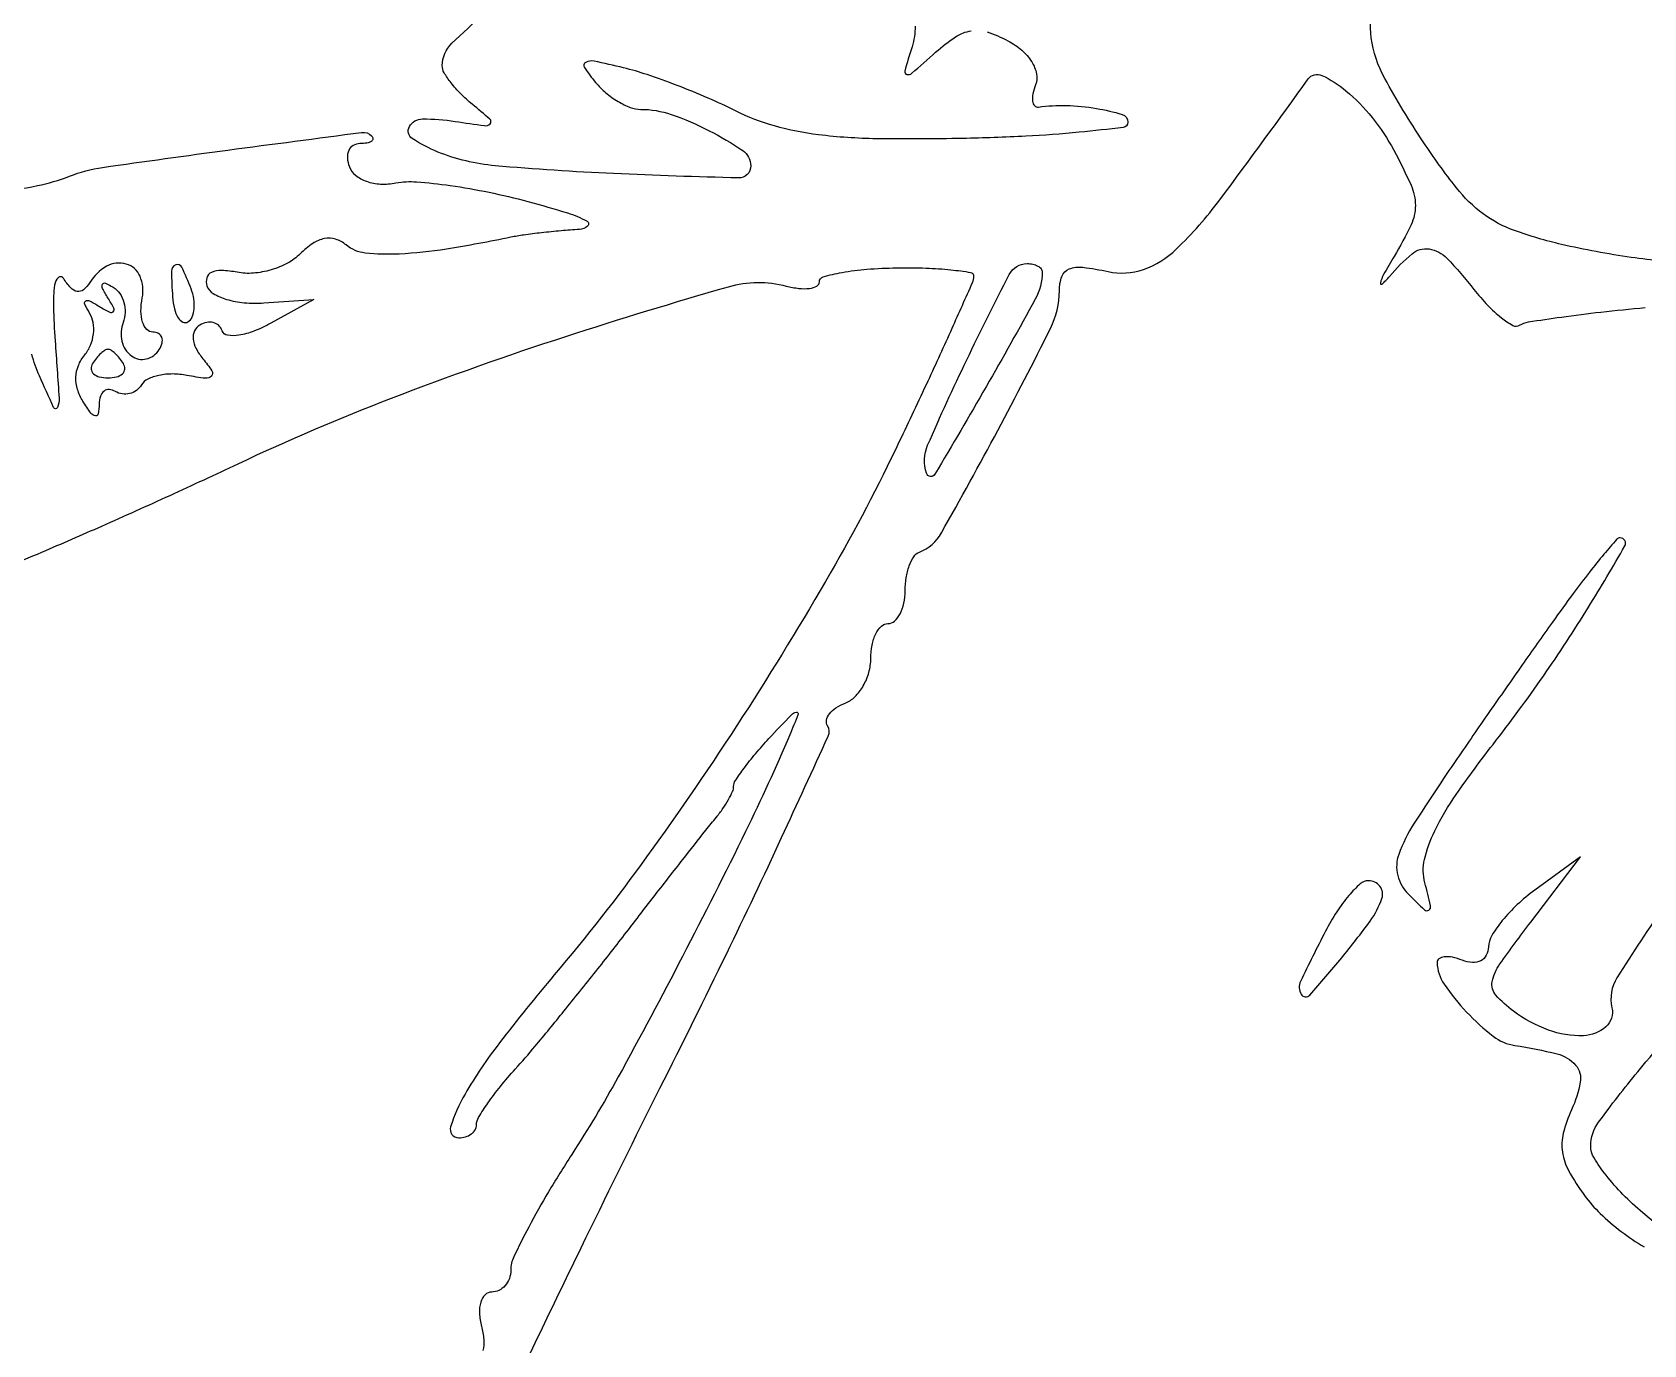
# Model space of a CAD drawing. Extents: x 0 to 848, y 0 to 1200.
# Drawn here: x 291.1 to 385.1, y 388.9 to 465.5 of the extents above; entities that cross this region are included whole.
import ezdxf

# ---------------------------------------------------------------- set-up
doc = ezdxf.new("R2010")
doc.units = 0

msp = doc.modelspace()

# ---------------------------------------------------------------- linework, layer by layer
for points in [[(346.790592, 465.512326, -0.045602), (347.994372, 465.003012, -0.054897), (348.806182, 464.446335, -0.074493), (349.385598, 463.774025, -0.090551), (349.666443, 463.074941, -0.14291), (349.613547, 462.435304, 0.040358), (349.45671, 461.901435, 0.084312), (349.440804, 461.469827, 0.153539), (349.561914, 461.209939, 0.249485), (349.785988, 461.130417, -0.044612), (351.403358, 461.225625, -0.034269), (353.164975, 461.050871, -0.029591), (354.655939, 460.707187, -0.334109), (354.996465, 460.25, -0.377868), (354.723738, 459.943575, -0.005724), (352.162968, 459.662032, -0.012076), (349.050946, 459.431618, -0.007293), (345.355483, 459.3016, -0.008667), (340.338434, 459.285292, -0.026688), (336.953131, 459.51396, -0.038477), (334.385698, 460.028323, -0.047398), (332.109019, 460.9097, 0.014054), (330.513499, 461.653023, 0.010231), (328.701039, 462.39257, 0.010351), (326.951735, 463.023694, 0.022273), (325.575368, 463.420982, 0.007439), (323.854847, 463.808607, 0.174724), (323.368167, 463.7404, 0.446326), (323.292164, 463.43772, 0.024792), (323.947813, 462.562882, 0.044955), (324.542438, 461.964888, 0.040469), (325.254708, 461.459097, 0.042784), (325.972417, 461.111455, 0.091644), (326.575392, 461, -0.083152), (328.354588, 460.702052, -0.035726), (330.575926, 459.754319, -0.030991), (332.527053, 458.59362, -0.247947), (333, 457.698528, -0.421461), (332.282922, 456.998932, -0.004932), (324.996812, 457.250727, -0.010955), (318.082906, 457.709923, -0.07375), (314.75, 458.509529, -0.050011), (313.252879, 459.293968, -0.393221), (313.08312, 459.990916, -0.271371), (313.851786, 460.441748, -0.03864), (315.75, 460.295719, 0.005234), (317.460138, 460.048524, 0.2336), (317.791489, 460.160498, 0.432622), (317.783597, 460.417679, 0.009955), (316.75, 461.294634, -0.026182), (316.080139, 461.901426, -0.030653), (315.514063, 462.54539, -0.03203), (315.112262, 463.138033, -0.133728), (315, 463.550267, -0.206673), (315.562328, 464.85259, -0.009113), (319.293192, 468.241169, -0.010061)], [(387.994929, 452.060561, -0.03024), (384.355857, 452.361552, -0.020971), (380.297335, 453.120725, -0.029079), (377.554825, 453.924203, -0.073855), (375.729054, 454.899411, -0.066687), (374.159824, 456.424705, -0.020464), (372.221045, 459.10911, -0.020112), (369.983381, 462.805506, -0.091735), (369.193487, 465.179718, -0.121195), (369.416357, 467.336024, -0.047375)], [(342.59086, 465.854788, -0.073815), (342.404579, 464.65577, 0.006382), (341.981164, 463.230262, 0.427111), (342.097504, 463.032314, 0.241234), (342.392232, 463.104842, 0.003509), (343.783912, 464.329704, -0.035075), (344.939545, 465.224054, -0.107899), (345.855063, 465.58288, -0.117458)], [(318.887821, 385.817552, -0.002525), (323.384842, 395.167147, -0.003059), (327.700794, 403.88954, 0.003104), (331.594717, 411.760802, 0.005017), (334.798964, 418.511633, 0.001184), (337.516693, 424.425678, 0.250545), (337.47852, 425.034756, -0.190443), (337.418907, 425.367649, -0.115207), (337.587616, 425.736887, -0.083497), (337.968198, 426.088744, -0.053346), (338.505744, 426.36383, 0.104709), (339.077195, 426.734209, 0.066661), (339.561062, 427.365513, 0.062634), (339.888441, 428.149169, 0.067757), (340, 428.968615, -0.047258), (340.073647, 429.746082, -0.067241), (340.29375, 430.403281, -0.087393), (340.618064, 430.846416, -0.193529), (341, 431, 0.184457), (341.38175, 431.145793, 0.090315), (341.70625, 431.563021, 0.070178), (341.926177, 432.183242, 0.050201), (342, 432.916667, -0.040508), (342.061514, 433.674696, -0.04821), (342.244739, 434.368229, -0.055155), (342.513213, 434.90359, -0.15502), (342.833153, 435.166667, 0.170548), (344.118731, 436.29063, 0.005775), (347.408661, 442.270456, 0.007355), (350.481251, 448.219997, 0.116017), (351, 450.425555, -0.087918), (351.1468, 451.253971, -0.215387), (351.570262, 451.686279, -0.124312), (352.372656, 451.786359, -0.023238), (353.845488, 451.533937, 0.13986), (355.899138, 451.660835, 0.107132), (357.82206, 452.847954, 0.040855), (360.362981, 455.729863, 0.004599), (365.517411, 462.773539, -0.361764), (366.311226, 462.979638, -0.063751), (367.711731, 462.086815, -0.050416), (369.250641, 460.516134, -0.04514), (370.509352, 458.612492, -0.018317), (371.515543, 456.56812, -0.104743), (371.768622, 455.392369, -0.112848), (371.512875, 454.256454, -0.022802), (370.529725, 452.421183, 0.007402), (369.91739, 451.358108, 0.069406), (369.727353, 450.866977, 0.736176), (369.829084, 450.807068, 0.034161), (370.254752, 451.25, -0.04362), (371.579489, 452.577351, -0.216285), (372.570223, 452.854951, -0.165508), (373.603985, 452.315632, -0.023848), (375.186155, 450.490472, 0.023717), (375.99247, 449.55983, 0.036333), (376.782501, 448.843092, 0.040601), (377.459954, 448.396335, 0.270153), (377.848533, 448.406388, -0.099657), (378.364206, 448.597502, -0.004288), (380.285888, 448.883381, -0.00718), (382.584428, 449.171612, -0.005041), (385.179244, 449.432762, -0.004531)], [(288.835674, 456.142431, 0.019714), (291.379745, 456.547765, 0.044508), (293.25, 457.098504, -0.058403), (295.189926, 457.611789, -0.002298), (302.491235, 458.621313, -0.000758), (310.29648, 459.651949, -0.232869), (310.879743, 459.45359, -0.203728), (310.94859, 459.282929, -0.246086), (310.866602, 459.133242, -0.108855), (310.603645, 459.031171, -0.03837), (310.198051, 459, 0.135431), (309.807656, 458.892281, 0.152264), (309.548631, 458.602923, 0.12387), (309.468269, 458.164911, 0.075487), (309.581485, 457.648249, 0.134554), (309.946487, 457.151728, 0.084016), (310.583424, 456.802322, 0.071688), (311.403803, 456.643715, 0.057878), (312.3001, 456.704559, -0.065033), (313.497674, 456.768719, -0.015827), (315.469404, 456.554918, -0.01596), (317.732978, 456.162674, -0.015287), (320, 455.622121, -0.008172), (322.306927, 454.956289, -0.050319), (323.445087, 454.47792, -0.518079), (323.478924, 454.188407, -0.170181), (323, 453.9893, 0.007711), (321.932929, 453.912027, 0.006294), (320.79375, 453.797382, 0.006365), (319.747822, 453.665299, 0.016549), (319, 453.535819, -0.01117), (315.244185, 452.843836, -0.028335), (312.485641, 452.558119, -0.038176), (310.510371, 452.616924, -0.147723), (309.393616, 453.088291, 0.0982), (308.778667, 453.42181, 0.123582), (308.13388, 453.45748, 0.100378), (307.448831, 453.175294, 0.048681), (306.713986, 452.571128, -0.07453), (305.980336, 452.028746, -0.050614), (305.016702, 451.636367, -0.050199), (303.982958, 451.442665, -0.068901), (303.039442, 451.492404, 0.035978), (302.129256, 451.600609, 0.116902), (301.536072, 451.488774, 0.219818), (301.263741, 451.177614, 0.154878), (301.273706, 450.705793, 0.178479), (301.637591, 450.257342, 0.060667), (302.41804, 449.913763, 0.051113), (303.449194, 449.713977, 0.039736), (304.592303, 449.702763), (307.5, 449.905525), (305, 448.524548, -0.032573), (304.01564, 448.061668, -0.054611), (303.134448, 447.822229, -0.077239), (302.476661, 447.820893, -0.275154), (302.16459, 448.078016, 0.118197), (301.961755, 448.387663, 0.125676), (301.644782, 448.563111, 0.114986), (301.259226, 448.573341, 0.08801), (300.866031, 448.417203, 0.139794), (300.552336, 448.073259, 0.138409), (300.465678, 447.6142, 0.101004), (300.630782, 447.060563, 0.050438), (301.040462, 446.451246, -0.027526), (301.565673, 445.742415, -0.349794), (301.537728, 445.433897, -0.237285), (301.184511, 445.308343, -0.016459), (300.110049, 445.478807, 0.046419), (299.275211, 445.560447, 0.052829), (298.476179, 445.479591, 0.060294), (297.827192, 445.259578, 0.143454), (297.45193, 444.922221, -0.096474), (297.155714, 444.601646, -0.097305), (296.761701, 444.416865, -0.098525), (296.331241, 444.396142, -0.101664), (295.930902, 444.542705, 0.121205), (295.575614, 444.657431, 0.184725), (295.268954, 444.564507, 0.150532), (295.059809, 444.266803, 0.075619), (294.984687, 443.809017, -0.037555), (294.935028, 443.238162, -0.415275), (294.766469, 443.117383, -0.197467), (294.507531, 443.278065, -0.015387), (294.04189, 443.966462, -0.067462), (293.722499, 444.664297, -0.083181), (293.630897, 445.373066, -0.08601), (293.775428, 446.05433, -0.078177), (294.143292, 446.672657, 0.076522), (294.481108, 447.236248, 0.067485), (294.652393, 447.900223, 0.070137), (294.637651, 448.559862, 0.098109), (294.431581, 449.110704, -0.025487), (294.147769, 449.62701, -0.371257), (294.197181, 449.813262, -0.276163), (294.422495, 449.827161, -0.019075), (295, 449.5, 0.01854), (295.600681, 449.158859, 0.327184), (295.809017, 449.190983, 0.327184), (295.841141, 449.399319, 0.01854), (295.5, 450, -0.020106), (295.187244, 450.554742, -0.235363), (295.184627, 450.795909, -0.403524), (295.353834, 450.858106, -0.0347), (295.801818, 450.622483, -0.103644), (296.186384, 450.25688, -0.081675), (296.432273, 449.736115, -0.078372), (296.504822, 449.143038, -0.083117), (296.388152, 448.569126, 0.148679), (296.31039, 447.478994, 0.176949), (296.867481, 446.617939, 0.224293), (297.735613, 446.437448, 0.19775), (298.489919, 446.983688, 0.075365), (298.655689, 447.372377, 0.152376), (298.639305, 447.701458, 0.187128), (298.447486, 447.919219, 0.120243), (298.116435, 448, -0.213505), (297.765329, 448.157086, -0.108025), (297.522197, 448.5875, -0.075628), (297.425782, 449.234147, -0.046858), (297.5, 450, 0.147469), (297.370441, 451.258636, 0.226746), (296.568611, 451.975404, 0.20199), (295.422218, 451.842839, 0.126539), (294.434017, 450.893237, -0.078702), (294.074392, 450.475392, -0.219608), (293.710602, 450.374433, -0.168928), (293.326938, 450.58221, -0.045173), (292.900907, 451.143237, 0.47182), (292.607036, 451.181629, 0.17332), (292.38534, 450.75136, 0.039761), (292.317458, 449.473244, 0.011532), (292.415178, 447.5, -0.001687), (292.647504, 444.146696, -0.122372), (292.550575, 443.607091, -0.643577), (292.33116, 443.60581, -0.006545), (291.502269, 445.462681, -0.031077), (291.054608, 446.709824, -0.030792)], [(289.5, 434.308027, 0.011887), (291.648825, 435.169377, 0.002915), (295.14091, 436.69063, 0.002984), (299.122657, 438.481378, 0.002977), (303.086078, 440.320999, -0.018265), (312.041049, 444.14923, -0.013468), (322.206506, 447.751114, -0.008576), (331.707078, 450.652932, -0.134569), (335.068123, 450.692436, 0.034731), (335.808603, 450.552833, 0.060557), (336.432511, 450.555365, 0.091472), (336.851986, 450.688561, 0.277), (337, 450.935235, -0.336754), (337.22547, 451.232041, -0.02303), (338.321875, 451.483491, -0.025454), (339.774949, 451.671235, -0.015621), (341.5, 451.75126, -0.011345), (343.225323, 451.738194, -0.018779), (344.678125, 451.639522, -0.013313), (345.818562, 451.488113, -0.368483), (346, 451.275345, -0.104809), (345.915847, 450.878296, -0.00104), (344.726469, 448.213448, -0.003355), (343.326273, 445.148912, -0.002162), (341.664576, 441.615701, -0.019586), (337.668621, 433.998009, -0.012987), (332.522305, 425.570954, -0.012957), (326.920864, 417.385605, -0.018882), (321.534849, 410.5, 0.011409), (318.335632, 406.533638, 0.031418), (316.328398, 403.555879, 0.058893), (315.489931, 401.640627, 0.503507), (315.964816, 401, 0.071774), (316.360408, 401.057081, 0.086924), (316.695915, 401.223314, 0.100389), (316.920211, 401.470316, 0.135101), (317, 401.760218, -0.136606), (317.119423, 402.189172, -0.016104), (317.66366, 403.028496, -0.018312), (318.394072, 404.001184, -0.014048), (319.259269, 405.010218, 0.010492), (320.408016, 406.330822, 0.003167), (322.097948, 408.384252, 0.003171), (323.964414, 410.711698, 0.003443), (325.750267, 413, -0.000834), (327.4445, 415.194421, -0.001022), (329.035319, 417.239164, -0.000849), (330.379216, 418.953256, -0.007335), (330.990997, 419.707794, 0.021653), (331.377223, 420.213049, 0.024131), (331.703605, 420.732354, 0.024423), (331.936346, 421.197399, 0.104171), (332, 421.499607, -0.146348), (332.100984, 421.837231, -0.01354), (332.604865, 422.560726, -0.016536), (333.270449, 423.403451, -0.01223), (334.059115, 424.291813, -0.002572), (335.365571, 425.678479, -0.161261), (335.658368, 425.834751, -0.584114), (335.761576, 425.708153, -0.007116), (335.268381, 424.5, -0.013388), (332.696647, 418.871398, -0.005946), (329.019975, 411.58373, -0.005741), (325.266871, 404.557846, -0.018723), (322.5578, 400.033722, 0.009922), (321.195225, 397.8465, 0.013055), (320.045104, 395.79607, 0.010531), (319.173589, 394.054643, 0.111193), (319, 393.283722, -0.085688), (318.91537, 392.793519, -0.093769), (318.67199, 392.377093, -0.100341), (318.309314, 392.098581, -0.11421), (317.883369, 392, 0.197013), (317.496045, 391.841221, 0.126717), (317.242791, 391.419321, 0.086529), (317.167727, 390.774564, 0.049804), (317.289749, 390, -0.043798), (317.41988, 389.233817, -0.074735), (317.375541, 388.5875, -0.112121)], [(386.369627, 414.633251, 0.013254), (383.526952, 410.330168, 0.198295), (383.235927, 408.590835, -0.275577), (382.876647, 407.477204, -0.173049), (381.567149, 406.956894, -0.09812), (379.533002, 407.285395, -0.069021), (377.485955, 408.386611, -0.055362), (376.46308, 409.324315, -0.231641), (376.252164, 410.10786, -0.107003), (376.695531, 411.140653, -0.008228), (378.498514, 413.586939), (381.407377, 417.400655), (378.735113, 415.450328, 0.029873), (377.710041, 414.603949, 0.033901), (376.838596, 413.674293, 0.036153), (376.220455, 412.795568, 0.13013), (376.031425, 412.143011, -0.112995), (375.906384, 411.649583, -0.157732), (375.586509, 411.330162, -0.135474), (375.098375, 411.229945, -0.075038), (374.5, 411.361626, 0.039745), (373.927121, 411.530685, 0.0763), (373.449967, 411.557054, 0.128784), (373.143007, 411.44387, 0.256836), (373.031803, 411.218615, 0.13951), (373.449668, 409.963797, 0.039063), (374.757308, 408.336045, 0.039342), (376.311793, 406.924364, 0.128937), (377.578282, 406.385632, -0.024428), (380.034935, 405.901504, -0.15294), (381.115112, 405.243767, -0.230236), (381.388363, 404.247659, -0.060743), (380.876274, 402.627796, 0.045004), (380.397147, 401.262819, 0.099816), (380.343748, 400.166252, 0.089408), (380.72126, 399.059258, 0.031188), (381.632351, 397.635808, 0.043772), (382.553258, 396.584122, 0.028508), (383.781224, 395.534802, 0.02864), (385.107228, 394.641488, 0.047633)], [(388.073458, 394.067309), (385.036729, 396.622548, -0.023595), (383.87422, 397.698365, -0.028371), (382.892039, 398.817756, -0.029041), (382.189262, 399.833173, -0.137696), (382, 400.507387, -0.159091), (382.459621, 401.915351, -0.014686), (384.739806, 404.850646, -0.010862), (388.634082, 409.367302, -0.002008)]]:
    msp.add_lwpolyline(points, format="xyb")
for points in [[(299.269735, 450.069278, 0.039075), (299.379055, 449.361741, 0.079088), (299.592392, 448.841638, 0.140997), (299.868239, 448.587963, 0.259868), (300.163912, 448.601303, 0.156206), (300.408436, 448.88734, 0.075558), (300.527236, 449.359336, 0.063531), (300.509264, 449.936181, 0.05214), (300.349337, 450.532025, 0.01992), (299.807591, 451.791397, 0.402215), (299.451701, 451.92531, 0.30258), (299.207033, 451.550408, 0.01644)], [(350, 451.514617, -0.125782), (349.593021, 449.922415, -0.005351), (346.728704, 444.816095, -0.003942), (343.740484, 439.713512, -0.641735), (343.244235, 439.767296, -0.185172), (343.317189, 441.407605, -0.009238), (345.597789, 446.391918, -0.007536), (348.080407, 451.369356, -0.280276), (349.11707, 452, -0.05301), (349.454869, 451.964085, -0.072829), (349.740639, 451.857419, -0.092678), (349.932544, 451.699846, -0.17642)], [(294.603006, 446.166667, 0.156081), (294.524383, 445.850742, 0.191391), (294.654049, 445.578125, 0.128073), (294.996371, 445.393832, 0.059847), (295.5, 445.333333, 0.059847), (296.003629, 445.393832, 0.128073), (296.345951, 445.578125, 0.191391), (296.475617, 445.850742, 0.156081), (296.396994, 446.166667, 0.030643), (296.17176, 446.485629, 0.036533), (295.921053, 446.755208, 0.039602), (295.681431, 446.94484, 0.148655), (295.5, 447, 0.148655), (295.318569, 446.94484, 0.039602), (295.078947, 446.755208, 0.036533), (294.82824, 446.485629, 0.030643)], [(380.977879, 432.756209, 0.0045), (379.763084, 431.081794, 0.001467), (377.999567, 428.588995, 0.001462), (376.056772, 425.808379, 0.001648), (374.206684, 423.12506, 0.006741), (371.697141, 419.351348, 0.057306), (370.797215, 417.529858, 0.149418), (370.738823, 416.308094, 0.134939), (371.365973, 415.205456, 0.008069), (372.300341, 414.300769, 0.355717), (372.554111, 414.283077, 0.305246), (372.65196, 414.539639, 0.006903), (372.321436, 415.878829, -0.121372), (372.302064, 417.241494, -0.057694), (372.895331, 418.904824, -0.037842), (374.155608, 421.038533, -0.012782), (376.297541, 423.947265, 0.012973), (379.234906, 427.939386, 0.0142), (381.870437, 431.962055, 0.00773), (383.988228, 435.526168, 0.576379), (383.713739, 436, 0.216262), (383.510017, 435.907562, 0.004552), (382.770811, 435.047136, 0.009716), (381.921461, 433.999451, 0.006289)], [(366.52568, 413.04966, 0.007626), (365.070528, 410.12731, 0.253627), (365.108404, 409.370935, 0.503358), (365.607134, 409.325262, 0.010707), (367.469004, 411.5, 0.014139), (369.129729, 413.647093, 0.074397), (369.818178, 414.964453, 0.255038), (369.699261, 415.672551, 0.230186), (369.02568, 416, 0.185476), (368.554305, 415.818913, 0.03358), (367.889398, 415.133338, 0.032183), (367.181191, 414.179388, 0.024261)]]:
    msp.add_lwpolyline(points, format="xyb", close=True)

doc.saveas('drawing.dxf')
